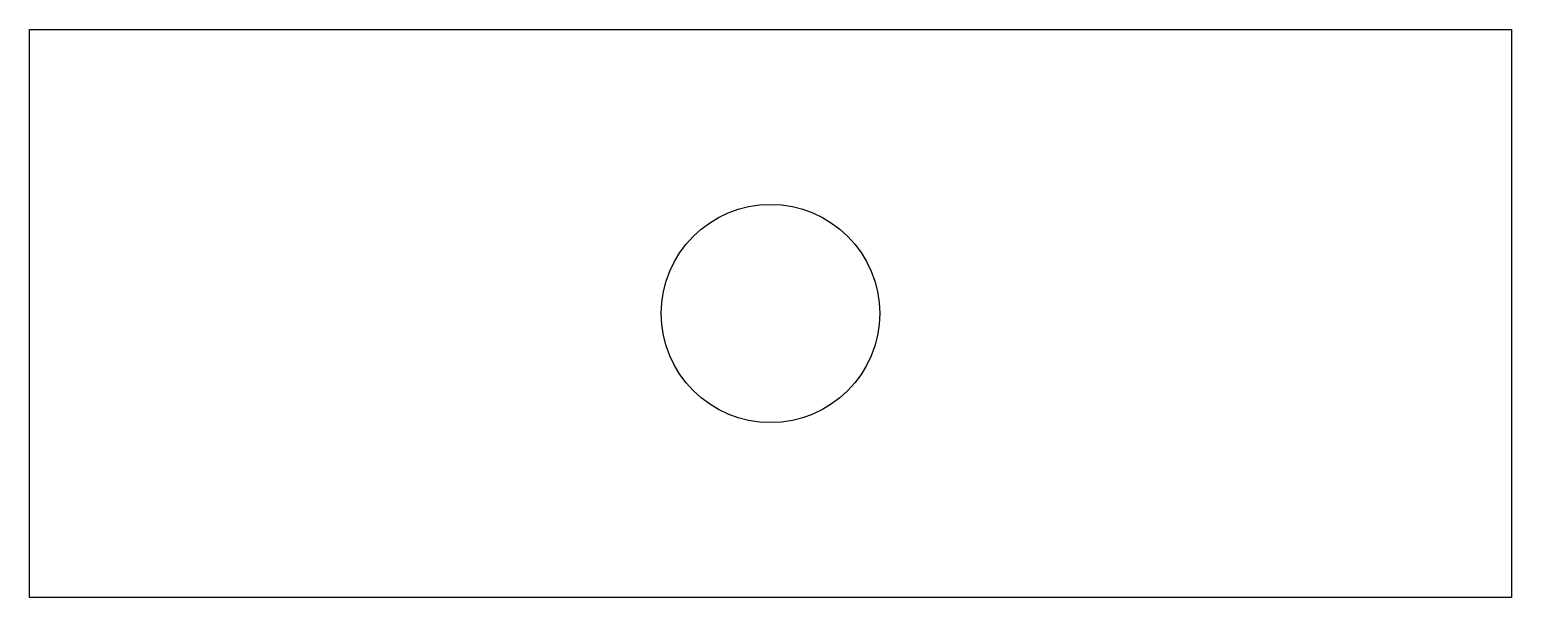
# Model space of a CAD drawing. Header units: millimetres. Extents: x -94 to 94, y -36 to 36.
import ezdxf

# ---------------------------------------------------------------- set-up
doc = ezdxf.new("R2010")
doc.units = ezdxf.units.MM
doc.layers.get('0').update_dxf_attribs({"linetype": 'CONTINUOUS'})

msp = doc.modelspace()

# ---------------------------------------------------------------- linework, layer by layer
msp.add_lwpolyline([(-93.65, 35.9125), (93.65, 35.9125), (93.65, -35.9125), (-93.65, -35.9125)], close=True)
msp.add_circle((0, 0), 13.8)

doc.saveas('drawing.dxf')
